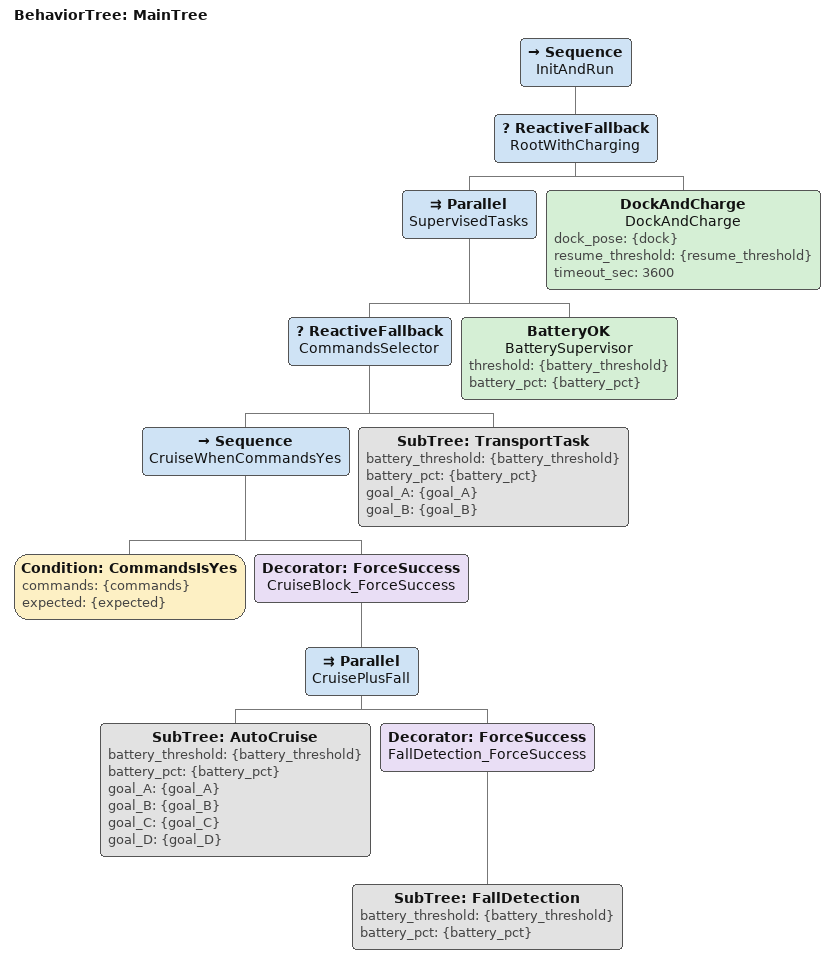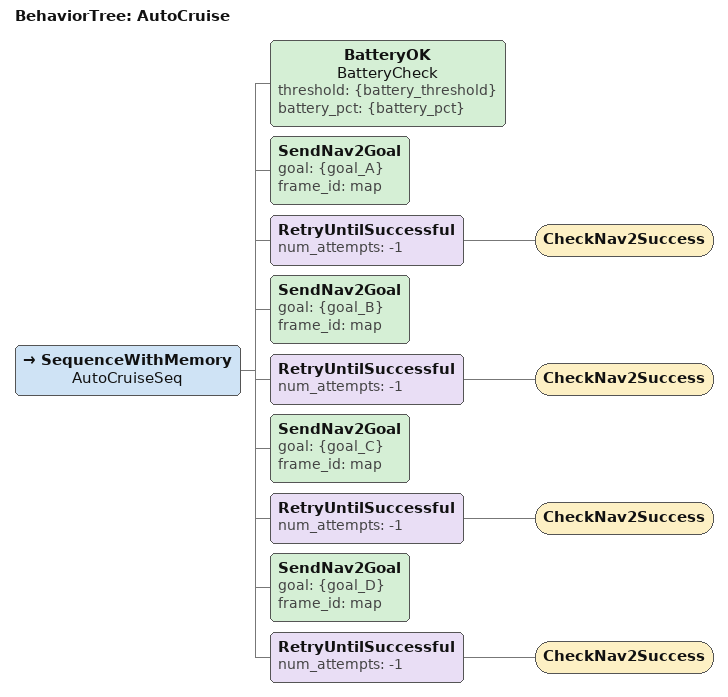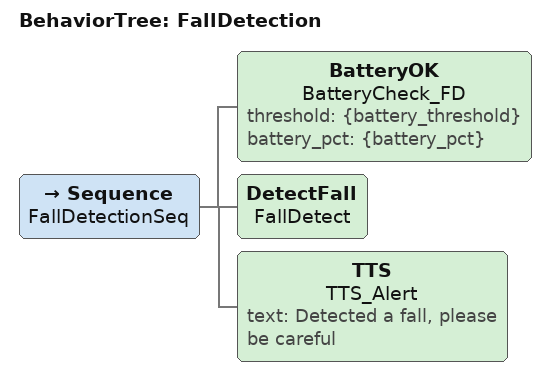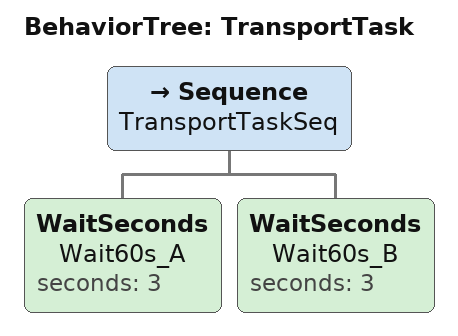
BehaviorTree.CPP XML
<?xml version="1.0" encoding="UTF-8"?>
<root BTCPP_format="4" main_tree_to_execute="MainTree">
  <!-- ======================= Main Tree ======================= -->
  <BehaviorTree ID="MainTree">
    <Sequence name="InitAndRun">
      <ReactiveFallback name="RootWithCharging">

        <Parallel name="SupervisedTasks">

          <ReactiveFallback name="CommandsSelector">
            <Sequence name="CruiseWhenCommandsYes">
              <Condition ID="CommandsIsYes" commands="{commands}" expected="{expected}"/>

              <!-- Keep the whole parallel block forced-success to avoid bubbling failures -->
              <Decorator ID="ForceSuccess" name="CruiseBlock_ForceSuccess">
                <!-- Parallel without any ports (default semantics: all-success / any-failure) -->
                <Parallel name="CruisePlusFall">

                  <!-- AutoCruise: A->B->C->D, strict order -->
                  <SubTree ID="AutoCruise"
                           battery_threshold="{battery_threshold}"
                           battery_pct="{battery_pct}"
                           goal_A="{goal_A}" goal_B="{goal_B}" goal_C="{goal_C}" goal_D="{goal_D}"/>

                  <!-- FallDetection: continuous monitoring; failures do not propagate -->
                  <Decorator ID="ForceSuccess" name="FallDetection_ForceSuccess">
                    <SubTree ID="FallDetection"
                             battery_threshold="{battery_threshold}"
                             battery_pct="{battery_pct}"/>
                  </Decorator>

                </Parallel>
              </Decorator>
            </Sequence>

            <!-- Commands switched: fallback into transport task -->
            <SubTree ID="TransportTask"
                     battery_threshold="{battery_threshold}"
                     battery_pct="{battery_pct}"
                     goal_A="{goal_A}" goal_B="{goal_B}"/>
          </ReactiveFallback>

          <!-- Battery supervisor -->
          <BatteryOK name="BatterySupervisor"
                     threshold="{battery_threshold}" battery_pct="{battery_pct}"/>
        </Parallel>

        <DockAndCharge name="DockAndCharge"
                       dock_pose="{dock}" resume_threshold="{resume_threshold}" timeout_sec="3600"/>
      </ReactiveFallback>
    </Sequence>
  </BehaviorTree>

  <!-- ======================= AutoCruise ======================= -->
  <BehaviorTree ID="AutoCruise">
    <SequenceWithMemory name="AutoCruiseSeq">
      <BatteryOK name="BatteryCheck"
                 threshold="{battery_threshold}" battery_pct="{battery_pct}"/>
      <SendNav2Goal goal="{goal_A}" frame_id="map"/>
        <RetryUntilSuccessful num_attempts="-1">
        <CheckNav2Success/>
      </RetryUntilSuccessful>
      <SendNav2Goal goal="{goal_B}" frame_id="map"/>
        <RetryUntilSuccessful num_attempts="-1">
        <CheckNav2Success/>
      </RetryUntilSuccessful>
      <SendNav2Goal goal="{goal_C}" frame_id="map"/>
        <RetryUntilSuccessful num_attempts="-1">
        <CheckNav2Success/>
      </RetryUntilSuccessful>
      <SendNav2Goal goal="{goal_D}" frame_id="map"/>
        <RetryUntilSuccessful num_attempts="-1">
        <CheckNav2Success/>
      </RetryUntilSuccessful>
    </SequenceWithMemory>
  </BehaviorTree>

  <!-- ======================= FallDetection ======================= -->
  <BehaviorTree ID="FallDetection">
    <Sequence name="FallDetectionSeq">
      <BatteryOK name="BatteryCheck_FD"
                 threshold="{battery_threshold}" battery_pct="{battery_pct}"/>
      <DetectFall name="FallDetect"/>
      <TTS name="TTS_Alert" text="Detected a fall, please be careful"/>
    </Sequence>
  </BehaviorTree>

  <!-- ======================= TransportTask ======================= -->
  <BehaviorTree ID="TransportTask">
    <Sequence name="TransportTaskSeq">

      <WaitSeconds name="Wait60s_A" seconds="3"/>

      <WaitSeconds name="Wait60s_B" seconds="3"/>
    </Sequence>
  </BehaviorTree>

</root>
